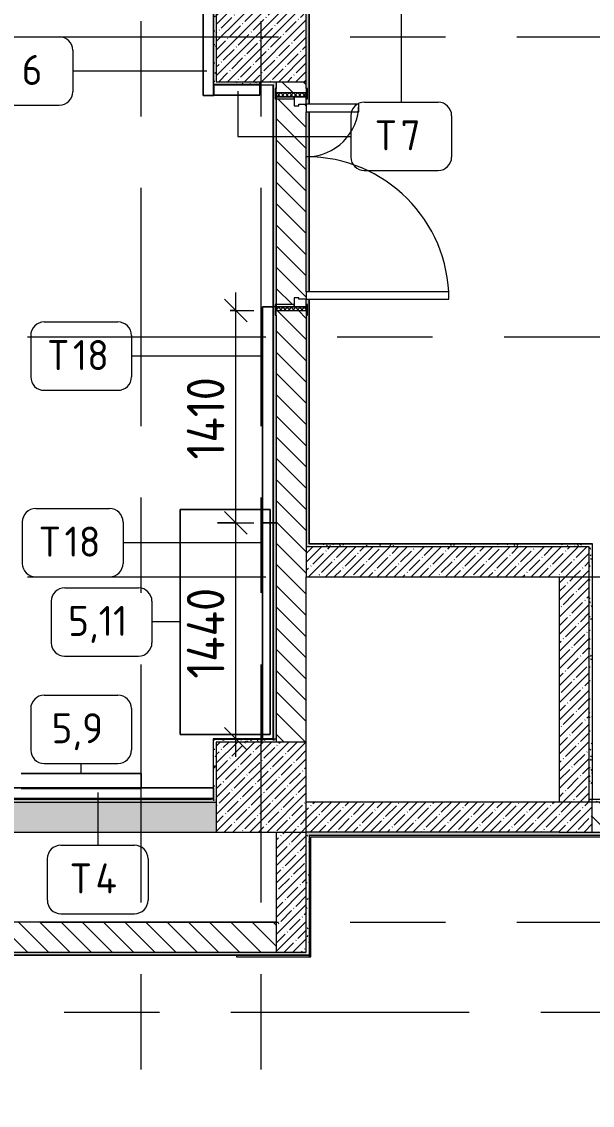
# Model space of a CAD drawing. Header units: millimetres. Extents: x 35092 to 251863, y -8553 to 29549.
# Drawn here: x 64864 to 68665, y 9879 to 17100 of the extents above; entities that cross this region are included whole.
import ezdxf

# ---------------------------------------------------------------- set-up
doc = ezdxf.new("R2010")
doc.units = ezdxf.units.MM
doc.linetypes.add('Осевая', pattern=[3175, 635, -476.25, 1587.5, -476.25])
for name, color, linetype, lineweight in [('A-ANNO-DIMS', 7, 'Continuous', 9), ('A-ANNO-DIMS-100', 7, 'Continuous', 9), ('A-DOOR', 7, 'Continuous', 9), ('A-DOOR-FRAM-2', 7, 'Continuous', 9), ('A-WALL', 7, 'Continuous', 9), ('I-FURN-IDEN', 7, 'Continuous', 9), ('I-WALL', 7, 'Continuous', 9), ('S-COLS', 7, 'Continuous', 9), ('Оси-2', 7, 'Осевая', 9)]:
    doc.layers.add(name, color=color, linetype=linetype, lineweight=lineweight)
for name, color, linetype, lineweight, true_color in [('A-DOOR-1', 7, 'Continuous', 9, 0xc0c0c0), ('A-DOOR-FRAM-1', 7, 'Continuous', 9, 0xc0c0c0), ('A-WALL-1', 9, 'Continuous', 9, 0x808080), ('A-WALL-FNSH-1', 9, 'Continuous', 9, 0x808080), ('I-FURN-1', 9, 'Continuous', 9, 0x808080)]:
    doc.layers.add(name, color=color, linetype=linetype, lineweight=lineweight, true_color=true_color)
doc.styles.add('GOST Common', font='GOST_Common.ttf', dxfattribs={"height": 200})
doc.styles.add('ISOCPEUR', font='isocpeur.ttf', dxfattribs={"width": 0.9, "height": 250})
doc.dimstyles.new('ISO-2_5_0_9К_БОЛЬШОЙ', dxfattribs={"dimscale": 304.8, "dimtxt": 248.995294, "dimasz": 0.492126, "dimexe": 0.393701, "dimexo": 0.984252, "dimgap": 0, "dimtad": 1, "dimdec": 0, "dimrnd": 10, "dimzin": 0, "dimdsep": 46, "dimtxsty": 'ISOCPEUR', "dimblk1": 'OBLIQUE', "dimblk2": 'OBLIQUE', "dimsah": 1, "dimcen": 0.09, "dimdle": 0.393701, "dimazin": 0, "dimtfac": 1, "dimtdec": 4, "dimtix": 1, "dimtmove": 0, "dimatfit": 3, "dimfxl": 1, "dimtvp": 1, "dimtolj": 1, "dimtzin": 0, "dimarcsym": 2})
pattern_1 = [(135, (0, 0), (-70.71068, -70.71068), [])]
pattern_2 = [(45, (0, 0), (-57.02463, 57.02463), []), (45, (57.025, 0), (-57.02463, 57.02463), [100.806, -20.161, 3.353, -16.808])]
pattern_3 = [(0, (0, 0), (121.92, 30.48), [10.058, -81.382, 10.058, -81.382, -487.68]), (0, (0, 0), (121.92, 30.48), [-182.88, 10.058, -172.822, 10.058, -81.382, -213.36]), (0, (0, 0), (121.92, 30.48), [-457.2, 10.058, -50.902, 10.058, -142.342]), (120, (45.72, 15.24), (-87.356454, 90.345817), [10.058, -81.382, 10.058, -81.382, -487.68]), (120, (45.72, 15.24), (-87.356454, 90.345817), [-182.88, 10.058, -172.822, 10.058, -81.382, -213.36]), (120, (45.72, 15.24), (-87.356454, 90.345817), [-457.2, 10.058, -50.902, 10.058, -142.342]), (240, (60.96, 76.2), (-34.563546, -120.825817), [10.058, -81.382, 10.058, -81.382, -487.68]), (240, (60.96, 76.2), (-34.563546, -120.825817), [-182.88, 10.058, -172.822, 10.058, -81.382, -213.36]), (240, (60.96, 76.2), (-34.563546, -120.825817), [-457.2, 10.058, -50.902, 10.058, -142.342])]

# ---------------------------------------------------------------- blocks, each defined once
blk = doc.blocks.new('BSC_Колонна _Прямоугольная - 600х600-23205240-План расстановки мебели и оборудования 2 этажа в осях 12-23')
at = {"layer": 'S-COLS'}
h = blk.add_hatch(dxfattribs=at)
h.set_pattern_fill('FP_15', color=256, style=0, pattern_type=2)
h.set_pattern_definition([(45, (-66460, -12000), (-57.02463, 57.02463), []), (45, (-66402.975, -12000), (-57.02463, 57.02463), [100.806, -20.161, 3.353, -16.808])])
h.paths.add_polyline_path([(-300, -300), (300, -300), (300, 300), (-300, 300), (-300, -85)])
for p, q in [((300, 300), (-300, 300)), ((-300, 300), (-300, -300)), ((300, -300), (300, 300)), ((-300, -300), (300, -300))]:
    blk.add_line(p, q, dxfattribs=at)
blk = doc.blocks.new('BSC_Колонна _Прямоугольная - 600х600-V14-План расстановки мебели и оборудования 2 этажа в осях 12-23')
at = {"layer": 'S-COLS'}
h = blk.add_hatch(dxfattribs=at)
h.set_pattern_fill('FP_16', color=256, style=0, pattern_type=2)
h.set_pattern_definition([(45, (-66460, -17000), (-57.02463, 57.02463), []), (45, (-66402.975, -17000), (-57.02463, 57.02463), [100.806, -20.161, 3.353, -16.808])])
h.paths.add_polyline_path([(-300, -300), (300, -300), (300, 300), (-300, 300)])
for p, q in [((300, 300), (-300, 300)), ((-300, 300), (-300, -300)), ((300, -300), (300, 300)), ((-300, -300), (300, -300))]:
    blk.add_line(p, q, dxfattribs=at)
blk = doc.blocks.new('110_Дверь_СКБ_2Ст - Д-6_л__ ДОО_Дв_1450x2100h_Дверь из раздевальной в коридор-25835678-План расстановки мебели и оборудования 2 этажа в осях 12-23')
at = {"layer": 'A-DOOR'}
h = blk.add_hatch(dxfattribs=at)
h.set_pattern_fill('FP_25', color=256, style=0, pattern_type=2)
h.set_pattern_definition([(135, (1576.41, 164.685), (-14.14214, -14.14214), []), (225, (1576.41, 164.685), (14.14214, -14.14214), [])])
h.paths.add_polyline_path([(737.5, 100), (712.5, 100), (712.5, -100), (737.5, -100)])
at = {"layer": 'A-DOOR-FRAM-2'}
h = blk.add_hatch(dxfattribs=at)
h.set_pattern_fill('FP_26', color=256, style=0, pattern_type=2)
h.set_pattern_definition([(45, (-546.384, 164.685), (-14.1421, 14.1421), []), (135, (-546.384, 164.685), (-14.1421, -14.1421), [])])
h.paths.add_polyline_path([(-687.5, -100), (-687.5, 100), (-712.5, 100), (-712.5, -100)])
at = {"layer": 'A-DOOR-1'}
for p, q in [((662.5, 1050), (612.5, 1050)), ((612.5, 1050), (612.5, 100)), ((662.5, 100), (662.5, 1050)), ((-637.5, 450), (-637.5, 100)), ((-587.5, 450), (-637.5, 450)), ((-587.5, 100), (-587.5, 450)), ((-637.5, 100), (-587.5, 100)), ((612.5, 100), (662.5, 100))]:
    blk.add_line(p, q, dxfattribs=at)
for centre, radius, start, end in [((662.5, 100), 950, 90, 180), ((-637.5, 100), 350, 360, 90)]:
    blk.add_arc(centre, radius, start, end, dxfattribs=at)
at = {"layer": 'A-DOOR-FRAM-1'}
for p, q in [((-672.5, 108), (-742.5, 108)), ((-742.5, 108), (-742.5, 100)), ((-742.5, 100), (-672.5, 100)), ((-687.5, 100), (-712.5, 100)), ((-712.5, 100), (-712.5, -100)), ((-637.5, 100), (-687.5, 100)), ((-687.5, 100), (-687.5, 20)), ((-687.5, -100), (-687.5, 100)), ((-672.5, 100), (-672.5, 108)), ((-637.5, 50), (-637.5, 100)), ((662.5, 100), (662.5, 50)), ((712.5, 100), (662.5, 100)), ((767.5, 108), (697.5, 108)), ((697.5, 108), (697.5, 100)), ((697.5, 100), (767.5, 100)), ((712.5, 20), (712.5, 100)), ((737.5, 100), (712.5, 100)), ((712.5, 100), (712.5, -100)), ((737.5, -100), (737.5, 100)), ((767.5, 100), (767.5, 108)), ((-687.5, 20), (-627.5, 20)), ((-672.5, 20), (-687.5, 20)), ((-687.5, 20), (-687.5, -100)), ((-672.5, -100), (-672.5, 20)), ((-627.5, 50), (-637.5, 50)), ((-627.5, 20), (-627.5, 50)), ((662.5, 50), (652.5, 50)), ((652.5, 50), (652.5, 20)), ((652.5, 20), (712.5, 20)), ((712.5, 20), (697.5, 20)), ((697.5, 20), (697.5, -100)), ((712.5, -100), (712.5, 20)), ((-672.5, -100), (-742.5, -100)), ((-742.5, -100), (-742.5, -108)), ((-742.5, -108), (-672.5, -108)), ((-712.5, -100), (-687.5, -100)), ((-687.5, -100), (-672.5, -100)), ((-672.5, -108), (-672.5, -100)), ((697.5, -100), (712.5, -100)), ((767.5, -100), (697.5, -100)), ((697.5, -100), (697.5, -108)), ((697.5, -108), (767.5, -108)), ((712.5, -100), (737.5, -100)), ((767.5, -108), (767.5, -100))]:
    blk.add_line(p, q, dxfattribs=at)
blk = doc.blocks.new('Мат в спортивном зале - Т4-V233-План расстановки мебели и оборудования 2 этажа в осях 12-23')
at = {"layer": 'I-FURN-1'}
for p, q in [((-458.7, 925.9), (-458.7, 906.7)), ((881.3, 909.3), (-458.7, 909.3)), ((-458.7, 909.3), (-458.7, 839.3)), ((-454.6, 909.3), (881.3, 909.3)), ((881.3, 906.7), (881.3, 925.9)), ((881.3, 839.3), (881.3, 909.3)), ((881.3, 909.3), (881.3, 842.5)), ((-458.7, 839.3), (881.3, 839.3)), ((25.4, 839.3), (-454.6, 839.3)), ((881.3, 839.3), (25.4, 839.3)), ((881.3, 842.5), (881.3, 839.3))]:
    blk.add_line(p, q, dxfattribs=at)
blk = doc.blocks.new('Мат в спортивном зале - Т18-31179741-План расстановки мебели и оборудования 2 этажа в осях 12-23')
at = {"layer": 'I-FURN-1'}
for p, q in [((-558.7, 925.9), (-558.7, 906.7)), ((881.3, 909.3), (-558.7, 909.3)), ((-558.7, 909.3), (-558.7, 839.3)), ((-558.7, 839.3), (-558.7, 909.3)), ((-558.7, 909.3), (881.3, 909.3)), ((881.3, 906.7), (881.3, 925.9)), ((881.3, 839.3), (881.3, 909.3)), ((881.3, 909.3), (881.3, 890.3)), ((881.3, 890.3), (881.3, 839.3)), ((-558.7, 839.3), (881.3, 839.3)), ((791.8, 839.3), (-558.7, 839.3)), ((881.3, 839.3), (791.8, 839.3))]:
    blk.add_line(p, q, dxfattribs=at)
blk = doc.blocks.new('Мат в спортивном зале - Т18-V235-План расстановки мебели и оборудования 2 этажа в осях 12-23')
at = {"layer": 'I-FURN-1'}
for p, q in [((-558.7, 925.9), (-558.7, 906.7)), ((881.3, 909.3), (-558.7, 909.3)), ((-558.7, 909.3), (-558.7, 839.3)), ((-558.7, 890.3), (-558.7, 909.3)), ((-558.7, 909.3), (881.3, 909.3)), ((-558.7, 839.3), (-558.7, 890.3)), ((881.3, 906.7), (881.3, 925.9)), ((881.3, 839.3), (881.3, 909.3)), ((881.3, 909.3), (881.3, 839.3)), ((-558.7, 839.3), (881.3, 839.3)), ((851.8, 839.3), (-558.7, 839.3)), ((881.3, 839.3), (851.8, 839.3))]:
    blk.add_line(p, q, dxfattribs=at)
blk = doc.blocks.new('Мат в спортивном зале - Т7-V239-План расстановки мебели и оборудования 2 этажа в осях 12-23')
at = {"layer": 'I-FURN-1'}
for p, q in [((571.3, 925.9), (571.3, 906.7)), ((881.3, 909.3), (571.3, 909.3)), ((571.3, 909.3), (571.3, 839.3)), ((571.3, 839.3), (571.3, 908.3)), ((881.3, 906.7), (881.3, 925.9)), ((881.3, 839.3), (881.3, 909.3)), ((881.3, 908.3), (881.3, 839.3)), ((571.3, 839.3), (881.3, 839.3)), ((573.9, 839.3), (571.3, 839.3)), ((881.3, 839.3), (573.9, 839.3))]:
    blk.add_line(p, q, dxfattribs=at)
blk = doc.blocks.new('Мат в спортивном зале - Т6-31179853-План расстановки мебели и оборудования 2 этажа в осях 12-23')
at = {"layer": 'I-FURN-1'}
for p, q in [((881.3, -839.3), (101.3, -839.3)), ((101.3, -839.3), (101.3, -909.3)), ((101.3, -909.3), (101.3, -839.3)), ((101.3, -839.3), (881.3, -839.3)), ((881.3, -909.3), (881.3, -839.3)), ((881.3, -839.3), (881.3, -906.7)), ((101.3, -925.9), (101.3, -906.7)), ((101.3, -909.3), (881.3, -909.3)), ((103.3, -909.3), (101.3, -909.3)), ((172.3, -909.3), (103.3, -909.3)), ((881.3, -909.3), (812.3, -909.3)), ((881.3, -906.7), (881.3, -925.9)), ((881.3, -906.7), (881.3, -909.3))]:
    blk.add_line(p, q, dxfattribs=at)
blk = doc.blocks.new('Марка_Мебель - В прямоуг_Balcon_Марка-25523697-План расстановки мебели и оборудования 2 этажа в осях 12-23')
at = {"layer": 'I-FURN-IDEN'}
for p, q in [((-2.455, 2.278), (2.455, 2.278)), ((-3.355, 1.378), (-3.355, -1.384)), ((3.355, 1.378), (3.355, -1.378)), ((-2.461, -2.278), (2.455, -2.278))]:
    blk.add_line(p, q, dxfattribs=at)
for centre, radius, start, end in [((-2.455, 1.378), 0.9, 90, 180), ((2.455, 1.378), 0.9, 0, 90), ((-2.461, -1.384), 0.893, 180, 270), ((2.455, -1.378), 0.9, 270, 0)]:
    blk.add_arc(centre, radius, start, end, dxfattribs=at)
blk = doc.blocks.new('DIMBLOCK70-План расстановки мебели и оборудования 2 этажа в осях 12-23')
at = {"layer": 'A-ANNO-DIMS-100', "lineweight": 20}
for p, q in [((66291.1, 13760.5), (66216.1, 13835.5)), ((66291.1, 13760.5), (66366.1, 13685.5)), ((66291.1, 12321), (66216.1, 12396)), ((66291.1, 12321), (66366.1, 12246))]:
    blk.add_line(p, q, dxfattribs=at)
at = {"layer": 'A-ANNO-DIMS-100'}
for p, q in [((66169, 13760.5), (66411.1, 13760.5)), ((66291.1, 13760.5), (66169, 13760.5)), ((66291.1, 12201), (66291.1, 13760.5)), ((66485, 12321), (66171.1, 12321)), ((66291.1, 12321), (66485, 12321))]:
    blk.add_line(p, q, dxfattribs=at)
at = {"layer": 'A-ANNO-DIMS-100', "color": 0, "insert": (65964.5, 12722.3), "char_height": 250, "width": 764.224, "attachment_point": 1, "rotation": 90, "line_spacing_factor": 1.149209, "style": 'ISOCPEUR'}
blk.add_mtext('1440', dxfattribs=at)
blk = doc.blocks.new('_Oblique')
at = {"color": 0, "linetype": 'ByBlock', "lineweight": -2}
blk.add_line((-0.5, -0.5), (0.5, 0.5), dxfattribs=at)
blk = doc.blocks.new('DIMBLOCK71-План расстановки мебели и оборудования 2 этажа в осях 12-23')
at = {"layer": 'A-ANNO-DIMS-100', "lineweight": 20}
for p, q in [((66291.1, 15175), (66216.1, 15250)), ((66291.1, 15175), (66366.1, 15100)), ((66291.1, 13760.5), (66216.1, 13835.5)), ((66291.1, 13760.5), (66366.1, 13685.5))]:
    blk.add_line(p, q, dxfattribs=at)
at = {"layer": 'A-ANNO-DIMS-100'}
for p, q in [((66291.1, 13760.5), (66291.1, 15295)), ((66252, 15175), (66411.1, 15175)), ((66291.1, 15175), (66252, 15175)), ((66169, 13760.5), (66411.1, 13760.5)), ((66291.1, 13760.5), (66169, 13760.5))]:
    blk.add_line(p, q, dxfattribs=at)
at = {"layer": 'A-ANNO-DIMS-100', "color": 0, "insert": (65964.5, 14182.8), "char_height": 250, "width": 683.779, "attachment_point": 1, "rotation": 90, "line_spacing_factor": 1.149209, "style": 'ISOCPEUR'}
blk.add_mtext('1410', dxfattribs=at)

msp = doc.modelspace()

# ---------------------------------------------------------------- hatches: boundary and pattern name
at = {"layer": 'I-WALL'}
h = msp.add_hatch(dxfattribs=at)
h.set_pattern_fill('FP_19', color=256, style=0, pattern_type=2)
h.set_pattern_definition(pattern_1)
h.paths.add_polyline_path([(66760, 12300), (66760, 15175), (66560, 15175), (66560, 12300)])
h.paths.add_polyline_path([(66560, 15215), (66680, 15215), (66680, 15260), (66710, 15260), (66710, 15250), (66760, 15250), (66760, 16550), (66710, 16550), (66710, 16540), (66680, 16540), (66680, 16585), (66560, 16585), (66560, 15250)])
h.paths.add_polyline_path([(66676.8, 16625), (66760, 16625), (66760, 16700), (66560, 16700), (66560, 16625)])
h.paths.add_polyline_path([(66760, 17300), (66760, 22700), (66560, 22700), (66560, 17300), (66663.8, 17300)])
h.paths.add_polyline_path([(66760, 23300), (66760, 24050), (66560, 24050), (66560, 23300)])
h.paths.add_polyline_path([(66760, 24090), (66760, 25910), (66640, 25910), (66640, 25890), (66610, 25890), (66610, 25900), (66560, 25900), (66560, 24100), (66610, 24100), (66610, 24110), (66640, 24110), (66640, 24090), (66710.6, 24090)])
h.paths.add_polyline_path([(66714.1, 25950), (66760, 25950), (66760, 26500), (66560, 26500), (66560, 25950), (66594.4, 25950)])
h = msp.add_hatch(dxfattribs=at)
h.set_pattern_fill('FP_58', color=256, style=0, pattern_type=2)
h.set_pattern_definition(pattern_3)
h.paths.add_polyline_path([(66760, 13600), (66780, 13600), (66780, 15250), (66760, 15250), (66760, 15215), (66768, 15215), (66768, 15145), (66760, 15145)])
h.paths.add_polyline_path([(66760, 15300), (66780, 15300), (66780, 16500), (66760, 16500), (66760, 15389.4)])
h.paths.add_polyline_path([(66768.2, 16550), (66780, 16550), (66780, 18580), (66760, 18580), (66760, 16655), (66768, 16655), (66768, 16585), (66760, 16585), (66760, 16550), (66768, 16550)])
h = msp.add_hatch(dxfattribs=at)
h.set_pattern_fill('FP_58', color=256, style=0, pattern_type=2)
h.set_pattern_definition(pattern_3)
h.paths.add_polyline_path([(66160, 16700), (66160, 17320), (66140, 17320), (66140, 16700), (66143.9, 16700)])
h = msp.add_hatch(dxfattribs=at)
h.set_pattern_fill('FP_58', color=256, style=0, pattern_type=2)
h.set_pattern_definition(pattern_3)
h.paths.add_polyline_path([(66141.3, 16680), (66540, 16680), (66540, 16700), (66140, 16700), (66140, 16680)])
h = msp.add_hatch(dxfattribs=at)
h.set_pattern_fill('FP_58', color=256, style=0, pattern_type=2)
h.set_pattern_definition(pattern_3)
h.paths.add_polyline_path([(66540, 12320), (66560, 12320), (66560, 15145), (66552, 15145), (66552, 15215), (66560, 15215), (66560, 16585), (66552, 16585), (66552, 16655), (66560, 16655), (66560, 16700), (66540, 16700), (66540, 12321)])
h = msp.add_hatch(dxfattribs=at)
h.set_pattern_fill('FP_17', color=256, style=0, pattern_type=2)
h.set_pattern_definition(pattern_2)
h.paths.add_polyline_path([(68445, 13400), (68645, 13400), (68645, 13600), (66760, 13600), (66760, 13400), (67443.3, 13400)])
h = msp.add_hatch(dxfattribs=at)
h.set_pattern_fill('FP_58', color=256, style=0, pattern_type=2)
h.set_pattern_definition(pattern_3)
h.paths.add_polyline_path([(68645, 13600), (68665, 13600), (68665, 13620), (66780, 13620), (66780, 13600), (67443.3, 13600)])
h = msp.add_hatch(dxfattribs=at)
h.set_pattern_fill('FP_58', color=256, style=0, pattern_type=2)
h.set_pattern_definition(pattern_3)
h.paths.add_polyline_path([(68665, 11900), (68665, 13600), (68645, 13600), (68645, 11900)])
h = msp.add_hatch(dxfattribs=at)
h.set_pattern_fill('FP_17', color=256, style=0, pattern_type=2)
h.set_pattern_definition(pattern_2)
h.paths.add_polyline_path([(68537.2, 11900), (68645, 11900), (68645, 13400), (68445, 13400), (68445, 11900)])
h = msp.add_hatch(dxfattribs=at)
h.set_pattern_fill('FP_58', color=256, style=0, pattern_type=2)
h.set_pattern_definition(pattern_3)
h.paths.add_polyline_path([(66140, 11920), (66160, 11920), (66160, 12320), (66140, 12320), (66140, 11924.1)])
h = msp.add_hatch(dxfattribs=at)
h.set_pattern_fill('FP_58', color=256, style=0, pattern_type=2)
h.set_pattern_definition(pattern_3)
h.paths.add_polyline_path([(66160, 12300), (66560, 12300), (66560, 12320), (66160, 12320)])
h = msp.add_hatch(dxfattribs=at)
h.set_pattern_fill('FP_58', color=256, style=0, pattern_type=2)
h.set_pattern_definition(pattern_3)
h.paths.add_polyline_path([(65984.9, 11900), (66160, 11900), (66160, 11920), (60780, 11920), (60780, 11900), (64526.5, 11900)])
h = msp.add_hatch(dxfattribs=at)
h.set_pattern_fill('FP_58', color=256, style=0, pattern_type=2)
h.set_pattern_definition(pattern_3)
h.paths.add_polyline_path([(70310, 11900), (70310, 11920), (68645, 11920), (68645, 11900), (68901.8, 11900)])
h = msp.add_hatch(dxfattribs=at)
h.set_pattern_fill('FP_17', color=256, style=0, pattern_type=2)
h.set_pattern_definition(pattern_2)
h.paths.add_polyline_path([(64380, 11700), (66160, 11700), (66160, 11900), (60760, 11900), (60760, 11700), (63260, 11700)])
h.paths.add_polyline_path([(59340, 11700), (60160, 11700), (60160, 11900), (54760, 11900), (54760, 11700), (59140, 11700)])
h = msp.add_hatch(dxfattribs=at)
h.set_pattern_fill('FP_17', color=256, style=0, pattern_type=2)
h.set_pattern_definition(pattern_2)
h.paths.add_polyline_path([(68665, 11700), (68665, 11900), (66760, 11900), (66760, 11700), (68645, 11700)])
h = msp.add_hatch(dxfattribs=at)
h.set_pattern_fill('FP_19', color=256, style=0, pattern_type=2)
h.set_pattern_definition(pattern_1)
h.paths.add_polyline_path([(75480, 11700), (75480, 11900), (70810, 11900), (70810, 11700), (74735.4, 11700)])
h.paths.add_polyline_path([(70310, 11700), (70310, 11900), (68665, 11900), (68665, 11700), (68901.8, 11700)])
h = msp.add_hatch(dxfattribs=at)
h.set_pattern_fill('FP_17', color=256, style=0, pattern_type=2)
h.set_pattern_definition(pattern_2)
h.paths.add_polyline_path([(66714.1, 10900), (66760, 10900), (66760, 11700), (66560, 11700), (66560, 10900)])
h = msp.add_hatch(dxfattribs=at)
h.set_pattern_fill('FP_58', color=256, style=0, pattern_type=2)
h.set_pattern_definition(pattern_3)
h.paths.add_polyline_path([(73277, 11680), (73520, 11680), (73520, 11700), (66760, 11700), (66760, 11680), (71818.6, 11680)])
h = msp.add_hatch(dxfattribs=at)
h.set_pattern_fill('FP_58', color=256, style=0, pattern_type=2)
h.set_pattern_definition(pattern_3)
h.paths.add_polyline_path([(66760, 10880), (66780, 10880), (66780, 11680), (66760, 11680), (66760, 10900)])
h = msp.add_hatch(dxfattribs=at)
h.set_pattern_fill('FP_19', color=256, style=0, pattern_type=2)
h.set_pattern_definition(pattern_1)
h.paths.add_polyline_path([(66560, 10900), (66560, 11100), (62160, 11100), (62160, 10900), (65984.9, 10900)])
h = msp.add_hatch(dxfattribs=at)
h.set_pattern_fill('FP_58', color=256, style=0, pattern_type=2)
h.set_pattern_definition(pattern_3)
h.paths.add_polyline_path([(66760, 10880), (66760, 10900), (61940, 10900), (61940, 10880), (66714.1, 10880)])

# ---------------------------------------------------------------- linework, layer by layer
at = {"layer": 'A-WALL'}
for p, q in [((66780, 16550), (66780, 18580)), ((66540, 12320), (66540, 16680)), ((66780, 15300), (66780, 16500)), ((66780, 13620), (66780, 15250)), ((66760, 15145), (66760, 13400)), ((66140, 12320), (66140, 11920)), ((66140, 12320), (66540, 12320)), ((68645, 11920), (70290, 11920)), ((60760, 11900), (66160, 11900)), ((70310, 11900), (68665, 11900)), ((66760, 10900), (66760, 11700)), ((68445, 11700), (66760, 11700)), ((66780, 11680), (70234, 11680)), ((66780, 11680), (66780, 10880)), ((66296, 10879), (66296, 10879.5)), ((66780, 10868.5), (66791, 10868.5)), ((66791, 10868.5), (66791, 10879.5))]:
    msp.add_line(p, q, dxfattribs=at)
at = {"layer": 'A-WALL-1'}
for p, q in [((66140, 17320), (66140, 16680)), ((66140, 16680), (66540, 16680)), ((66560, 16700), (66560, 16655)), ((66760, 16655), (66760, 16700)), ((66560, 16585), (66560, 15215)), ((66760, 15300), (66760, 16500)), ((66560, 15145), (66560, 12300)), ((68645, 13600), (66760, 13600)), ((66781, 13620), (66780, 13620)), ((68645, 11900), (68645, 13600)), ((66760, 12300), (66760, 13400)), ((66760, 13400), (68445, 13400)), ((68445, 13400), (68445, 11900)), ((66140, 11920), (66127, 11920)), ((68665, 11700), (68665, 11920)), ((68665, 11900), (66760, 11900)), ((62160, 11700), (66160, 11700)), ((66560, 11700), (66560, 10900)), ((68445, 11700), (70310, 11700)), ((66560, 11100), (62160, 11100)), ((61960, 10900), (66760, 10900)), ((66296, 10880), (66780, 10880))]:
    msp.add_line(p, q, dxfattribs=at)
at = {"layer": 'A-WALL-FNSH-1'}
for p, q in [((66781, 16550), (66781, 18579)), ((66139, 17321), (66139, 16679)), ((66139, 16679), (66539, 16679)), ((66539, 16679), (66539, 12321)), ((66781, 15300), (66781, 16500)), ((66781, 13621), (66781, 15250)), ((68666, 13621), (66781, 13621)), ((66781, 13620), (68665, 13620)), ((68665, 13620), (68665, 11920)), ((66539, 12321), (66139, 12321)), ((66139, 12321), (66139, 11921)), ((60780, 11920), (66127, 11920)), ((66139, 11921), (60781, 11921)), ((66791, 11669), (73509, 11669)), ((66791, 10879.5), (66791, 11669)), ((61939, 10879), (66296, 10879)), ((66296, 10880), (61940, 10880)), ((66296, 10879.5), (66296, 10880)), ((66791, 10879.5), (66296, 10879.5)), ((66296, 10879), (66296, 10868.5)), ((66296, 10868.5), (66780, 10868.5)), ((66780, 10880), (66780, 10868.5))]:
    msp.add_line(p, q, dxfattribs=at)
at = {"layer": 'I-FURN-1'}
for p, q in [((66469, 13850), (65920, 13850)), ((65920, 13850), (65920, 12350)), ((65920, 12350), (65920, 13850)), ((65920, 13850), (66469, 13850)), ((66520, 13850), (66469, 13850)), ((66469, 13850), (66520, 13850)), ((66520, 12350), (66520, 13850)), ((66520, 13850), (66520, 12350)), ((65920, 12350), (66469, 12350)), ((66469, 12350), (65920, 12350)), ((66469, 12350), (66520, 12350)), ((66520, 12350), (66469, 12350)), ((65660, 12090.9), (64860, 12090.9)), ((64860, 12090.9), (65660, 12090.9)), ((65660, 11994.1), (65660, 12090.9)), ((65660, 12090.9), (65660, 11994.1)), ((64860, 11990.9), (65660, 11990.9)), ((65660, 11990.9), (64860, 11990.9)), ((65660, 11990.9), (65660, 11994.1)), ((65660, 11994.1), (65660, 11990.9))]:
    msp.add_line(p, q, dxfattribs=at)
at = {"layer": 'I-FURN-IDEN'}
for p, q in [((67392.7, 17345.7), (67392.7, 16563.6)), ((66097.9, 16771.3), (65204.7, 16771.3)), ((66303.7, 16636), (66303.7, 16335.9)), ((66303.7, 16335.9), (67057.2, 16335.9)), ((66473, 14871.4), (65595.5, 14871.4)), ((66473, 13628.3), (65539.5, 13628.3)), ((65920, 13100), (65732, 13100)), ((65260, 12090.9), (65260, 12157.3)), ((65370.6, 11963.2), (65370.6, 11611.9))]:
    msp.add_line(p, q, dxfattribs=at)
at = {"layer": 'Оси-2'}
for p, q in [((65660, 593.7), (65660, 24898.1)), ((66460, 593.7), (66460, 24898.1)), ((38477.2, 17000), (82200, 17000)), ((38391.7, 15000), (81600, 15000)), ((38391.7, 13400), (81600, 13400)), ((38477.2, 11100), (82200, 11100)), ((39747.2, 10500), (82200, 10500))]:
    msp.add_line(p, q, dxfattribs=at)

# ---------------------------------------------------------------- block references
at = {"layer": 'A-DOOR-1', "rotation": 269.9999999999999}
msp.add_blockref('110_Дверь_СКБ_2Ст - Д-6_л__ ДОО_Дв_1450x2100h_Дверь из раздевальной в коридор-25835678-План расстановки мебели и оборудования 2 этажа в осях 12-23', (66660, 15912.5), dxfattribs=at)
at = {"layer": 'I-FURN-1'}
for name, p, rotation in [('Мат в спортивном зале - Т6-31179853-План расстановки мебели и оборудования 2 этажа в осях 12-23', (65234.6, 16507.7), 89.99999999999984), ('Мат в спортивном зале - Т18-31179741-План расстановки мебели и оборудования 2 этажа в осях 12-23', (65629.7, 14641.8), 270.0000000000002), ('Мат в спортивном зале - Т18-V235-План расстановки мебели и оборудования 2 этажа в осях 12-23', (65629.7, 13201.8), 270.0000000000002), ('Мат в спортивном зале - Т4-V233-План расстановки мебели и оборудования 2 этажа в осях 12-23', (65685.4, 12833.4), 180)]:
    msp.add_blockref(name, p, dxfattribs=dict(at, rotation=rotation))
msp.add_blockref('Мат в спортивном зале - Т7-V239-План расстановки мебели и оборудования 2 этажа в осях 12-23', (65570, 15771.7), dxfattribs=at)
at = {"layer": 'I-FURN-IDEN', "xscale": 99.99999999999993, "yscale": 99.99999999999993, "zscale": 99.99999999999993}
for p in [(64869.3, 16771.3), (67392.7, 16335.9), (65260, 14871.4), (65204, 13628.3), (65396.5, 13100), (65260, 12385), (65370.6, 11384.1)]:
    msp.add_blockref('Марка_Мебель - В прямоуг_Balcon_Марка-25523697-План расстановки мебели и оборудования 2 этажа в осях 12-23', p, dxfattribs=at)
at = {"layer": 'S-COLS'}
for name, p in [('BSC_Колонна _Прямоугольная - 600х600-V14-План расстановки мебели и оборудования 2 этажа в осях 12-23', (66460, 17000)), ('BSC_Колонна _Прямоугольная - 600х600-23205240-План расстановки мебели и оборудования 2 этажа в осях 12-23', (66460, 12000))]:
    msp.add_blockref(name, p, dxfattribs=at)

# ---------------------------------------------------------------- texts
at = {"layer": 'I-FURN-IDEN', "char_height": 200, "attachment_point": 1, "style": 'GOST Common'}
for s, insert, width in [('\\fGOST Common|b0|i0|c204|p34|;6', (64864.6, 16878.4), 176.371), ('\\fGOST Common|b0|i0|c204|p34|;Т', (67222.7, 16442.9), 200.422), ('\\fGOST Common|b0|i0|c204|p34|;7', (67388, 16442.9), 176.371), ('\\fGOST Common|b0|i0|c204|p34|;Т', (65040, 14978.4), 200.422), ('18', (65205.4, 14978.4), 296.624), ('\\fGOST Common|b0|i0|c204|p34|;Т', (64984, 13735.4), 200.422), ('18', (65149.4, 13735.4), 296.624), ('5,11', (65173.5, 13207.1), 505.063), ('5,9', (65063, 12492.1), 440.928), ('\\fGOST Common|b0|i0|c204|p34|;Т', (65190.1, 11491.2), 200.422), ('\\fGOST Common|b0|i0|c204|p34|;4', (65355.5, 11491.2), 200.422)]:
    msp.add_mtext(s, dxfattribs=dict(at, insert=insert, width=width))

# ---------------------------------------------------------------- dimensions: what is measured, and where the dimension line sits
at = {"layer": 'A-ANNO-DIMS'}
for base, p1, p2, override, picture, middle in [((66291.07477, 15174.99982), (66469, 13760.49985), (66552, 15174.99982), {"dimpost": '<>', "dimfxl": 1416.933018}, 'DIMBLOCK71-План расстановки мебели и оборудования 2 этажа в осях 12-23', (66166.07477, 14467.74984)), ((66291.0748, 13760.4998), (66185.0088, 12320.9999), (66469, 13760.4998), {"dimpost": '<>', "dimfxl": 1467.246129}, 'DIMBLOCK70-План расстановки мебели и оборудования 2 этажа в осях 12-23', (66166.0748, 13040.7499))]:
    dim = msp.add_linear_dim(base=base, p1=p1, p2=p2, angle=90, dimstyle='ISO-2_5_0_9К_БОЛЬШОЙ', override=override, dxfattribs=at)
    dim.commit()
    dim.dimension.update_dxf_attribs({"geometry": picture, "text_midpoint": middle})

doc.saveas('drawing.dxf')
